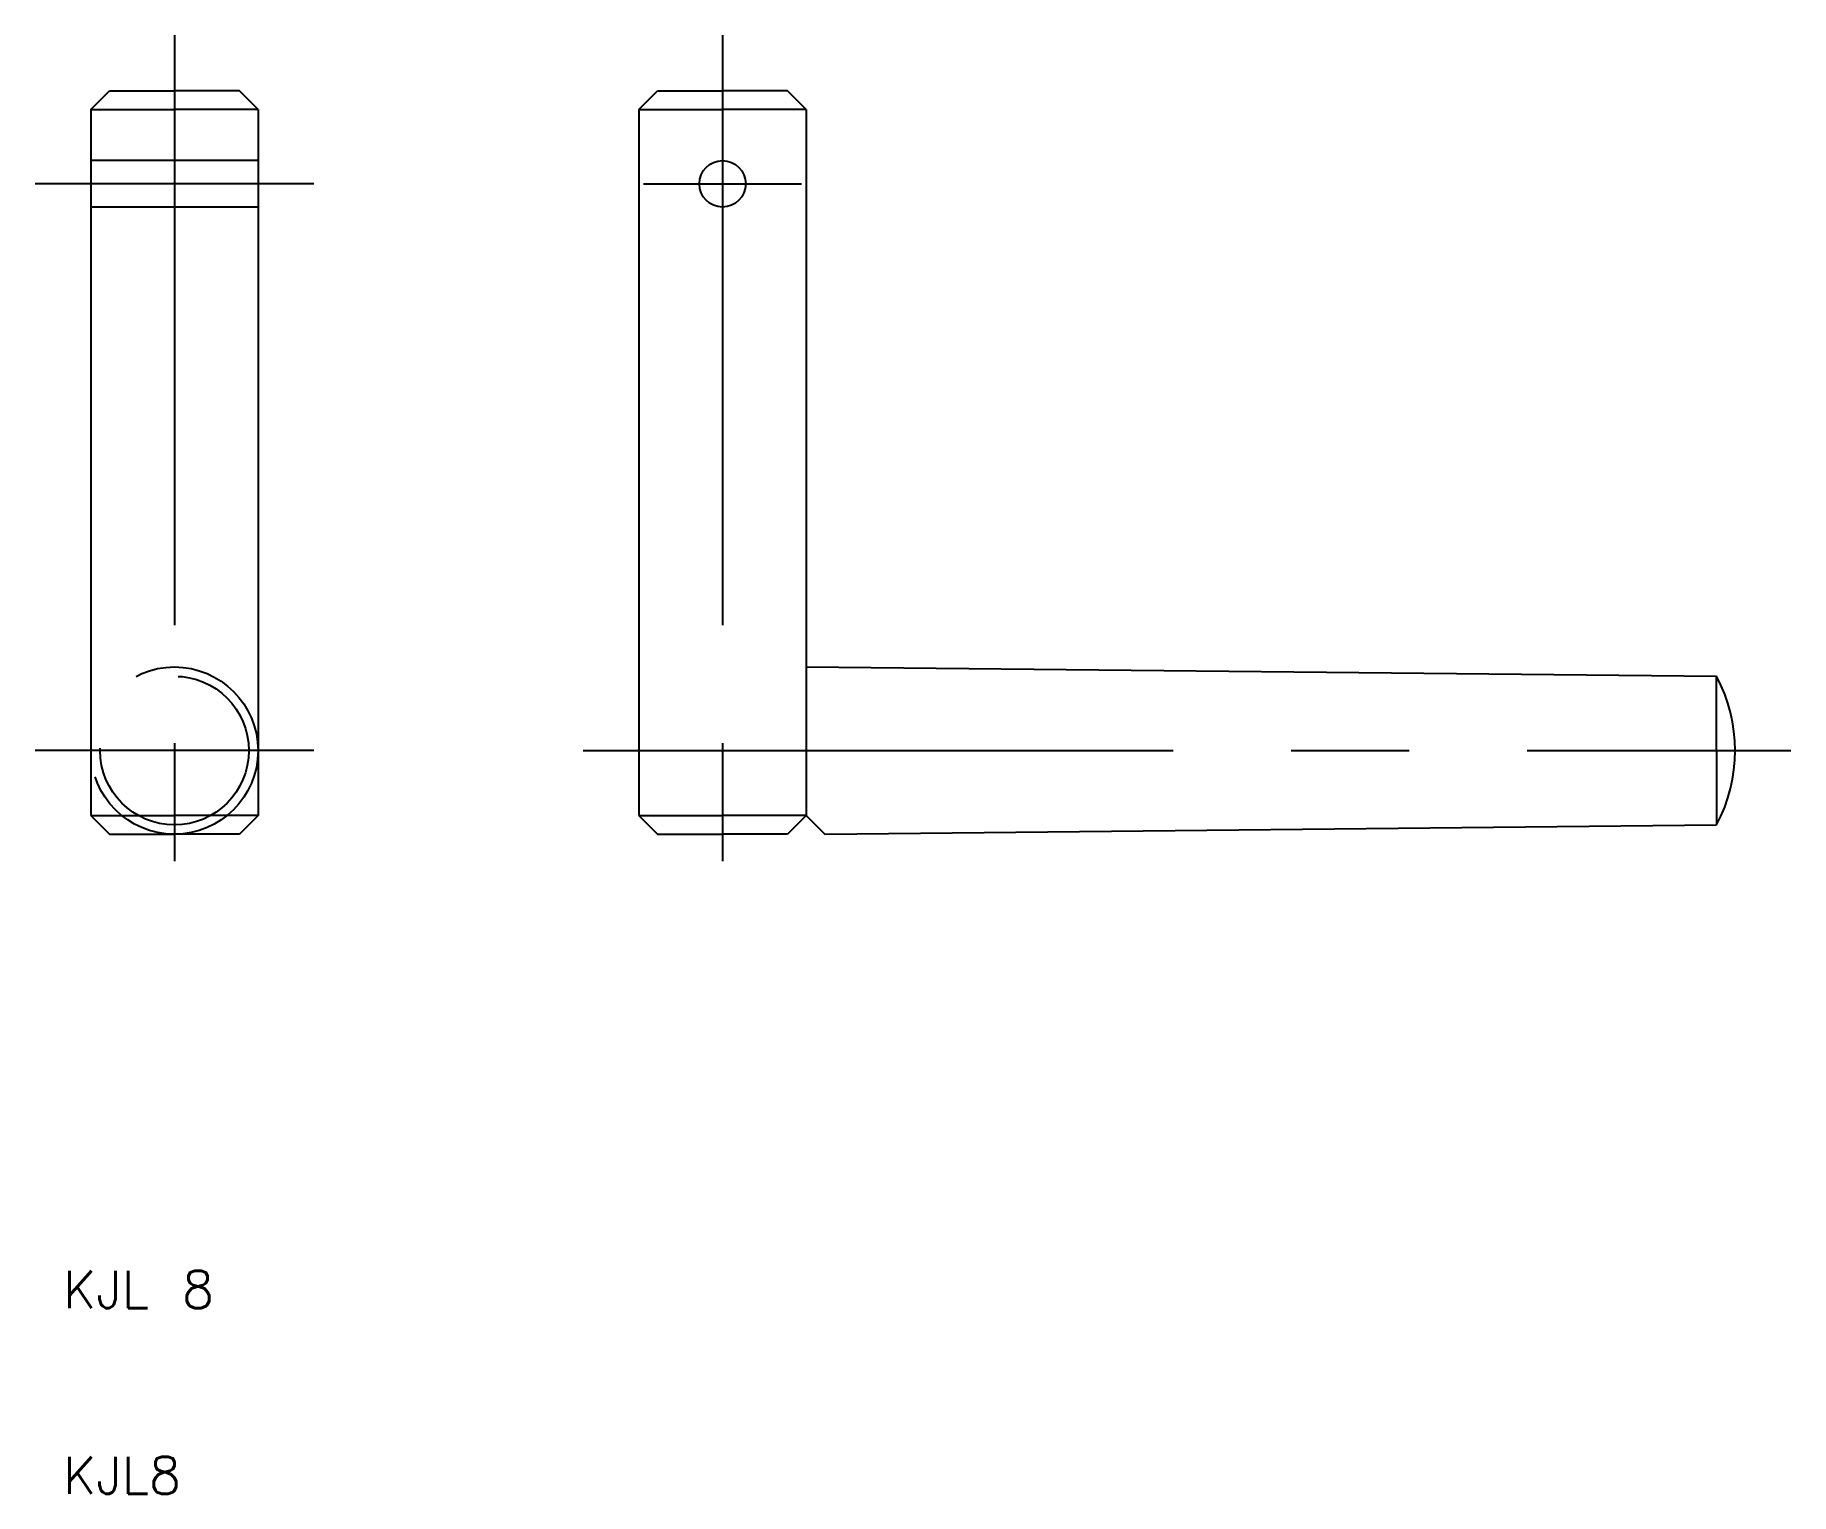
# Model space of a CAD drawing. Extents: x 8.5 to 103, y 10 to 88.5.
import ezdxf

# ---------------------------------------------------------------- set-up
doc = ezdxf.new("R2010")
doc.units = 0
doc.linetypes.add('CENTER', pattern=[50.8, 31.75, -6.35, 6.35, -6.35])
doc.linetypes.add('DASHED', pattern=[19.05, 12.7, -6.35])
doc.layers.get('0').update_dxf_attribs({"linetype": 'CONTINUOUS'})
doc.layers.add('CENTER', color=1, linetype='CENTER')
doc.styles.get("Standard").update_dxf_attribs({"font": 'txt.shx'})

msp = doc.modelspace()

# ---------------------------------------------------------------- linework, layer by layer
for p, q in [((11.5, 84.5), (12.5, 85.5)), ((12.5, 85.5), (16, 85.5)), ((19.5, 85.5), (16, 85.5)), ((20.5, 84.5), (19.5, 85.5)), ((41, 84.5), (42, 85.5)), ((42, 85.5), (45.5, 85.5)), ((49, 85.5), (45.5, 85.5)), ((50, 84.5), (49, 85.5)), ((11.5, 84.5), (11.5, 46.5)), ((11.5, 84.5), (16, 84.5)), ((20.5, 84.5), (16, 84.5)), ((20.5, 84.5), (20.5, 46.5)), ((41, 84.5), (41, 46.5)), ((41, 84.5), (45.5, 84.5)), ((50, 84.5), (45.5, 84.5)), ((50, 84.5), (50, 54.5)), ((50, 54.5), (50, 46.5)), ((50, 54.5), (99, 54)), ((99, 50), (99, 54)), ((99, 50), (99, 46)), ((11.5, 46.5), (16, 46.5)), ((11.5, 46.5), (12.5, 45.5)), ((20.5, 46.5), (16, 46.5)), ((20.5, 46.5), (19.5, 45.5)), ((41, 46.5), (42, 45.5)), ((41, 46.5), (45.5, 46.5)), ((50, 46.5), (45.5, 46.5)), ((50, 46.5), (49, 45.5)), ((50, 46.5), (51, 45.5)), ((12.5, 45.5), (16, 45.5)), ((19.5, 45.5), (16, 45.5)), ((42, 45.5), (45.5, 45.5)), ((49, 45.5), (45.5, 45.5)), ((51, 45.5), (99, 46))]:
    msp.add_line(p, q)
at = {"color": 3, "linetype": 'DASHED'}
for p, q in [((20.5, 81.75), (11.5, 81.75)), ((20.5, 79.25), (11.5, 79.25))]:
    msp.add_line(p, q, dxfattribs=at)
msp.add_circle((45.5, 80.5), 1.25)
for radius in [4.5, 4]:
    msp.add_circle((16, 50), radius, dxfattribs=at)
msp.add_arc((91.5, 50), 8.5, 331.92751, 28.07249)
at = {"layer": 'CENTER'}
for p, q in [((16, 88.5), (16, 42.5)), ((45.5, 88.5), (45.5, 42.5)), ((23.5, 80.5), (8.5, 80.5)), ((41.25, 80.5), (49.75, 80.5)), ((23.5, 50), (8.5, 50)), ((38, 50), (103, 50))]:
    msp.add_line(p, q, dxfattribs=at)

# ---------------------------------------------------------------- texts
for s, p in [('KJL 8', (10, 20)), ('KJL8', (10, 10))]:
    msp.add_text(s, height=2).set_placement(p)

doc.saveas('drawing.dxf')
